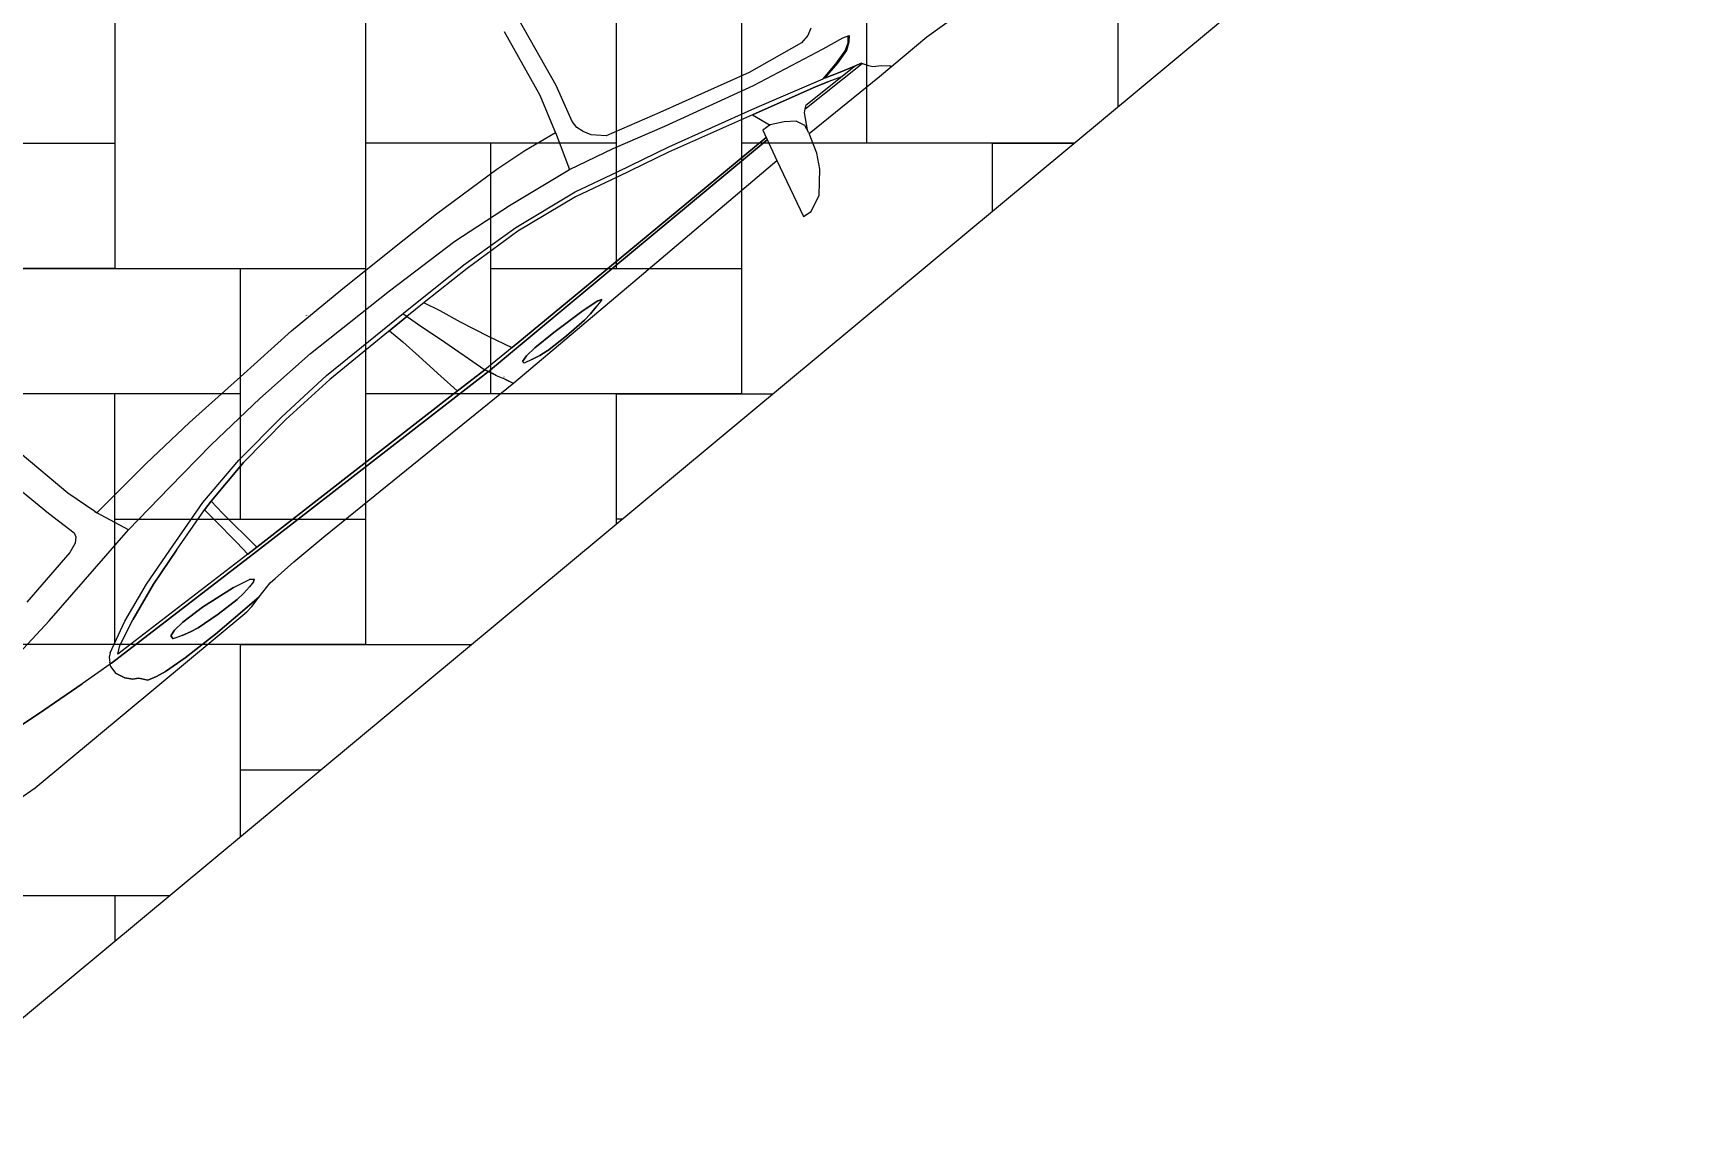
# Model space of a CAD drawing. Header units: millimetres. Extents: x 156050 to 369663, y -269476 to -128786.
# Drawn here: x 264310 to 268304, y -204221 to -201627 of the extents above; entities that cross this region are included whole.
import ezdxf

# ---------------------------------------------------------------- set-up
doc = ezdxf.new("R2010")
doc.units = ezdxf.units.MM
doc.header["$MEASUREMENT"] = 0
doc.linetypes.add('Wipeout_Contour', pattern=[1000, 0, -1000])
doc.layers.add('Situace - koordinační', color=7, linetype='Continuous')
doc.styles.add('GENEROVANÝ_STYL_1', font='Arial.ttf')
doc.dimstyles.new('GENEROVANÝ_STYL__1', dxfattribs={"dimtxt": 600, "dimasz": 456, "dimexe": 0.18, "dimexo": 0.0625, "dimgap": 0, "dimtad": 1, "dimdec": 0, "dimzin": 0, "dimdsep": 46, "dimtxsty": 'GENEROVANÝ_STYL_1', "dimblk": 'ARROWHEAD_2', "dimblk1": 'ARROWHEAD_2', "dimblk2": 'ARROWHEAD_2', "dimcen": 0.09, "dimse1": 1, "dimse2": 1, "dimclrd": 7, "dimclre": 7, "dimclrt": 7, "dimazin": 0, "dimtfac": 1, "dimtdec": 4, "dimtmove": 2, "dimatfit": 3, "dimfxl": 1, "dimtolj": 1, "dimtzin": 0, "dimarcsym": 0})
doc.dimstyles.new('GENEROVANÝ_STYL__2', dxfattribs={"dimtxt": 600, "dimasz": 456, "dimexe": 0.18, "dimexo": 0.0625, "dimgap": 0, "dimtad": 1, "dimdec": 0, "dimzin": 0, "dimdsep": 46, "dimtxsty": 'GENEROVANÝ_STYL_1', "dimblk": 'ARROWHEAD_2', "dimblk1": 'ARROWHEAD_2', "dimblk2": 'ARROWHEAD_2', "dimcen": 0.09, "dimse1": 1, "dimse2": 1, "dimclrd": 7, "dimclre": 7, "dimclrt": 7, "dimazin": 0, "dimtfac": 1, "dimtdec": 4, "dimtmove": 0, "dimatfit": 3, "dimfxl": 1, "dimtolj": 1, "dimtzin": 0, "dimarcsym": 0})

# ---------------------------------------------------------------- blocks, each defined once
blk = doc.blocks.new('*X11')
at = {"layer": 'Situace - koordinační', "color": 253, "linetype": 'Continuous', "lineweight": 13, "true_color": 0xa8a8a8}
for p, q in [((266004.5, -200989.2), (266004.5, -201889.2)), ((266904.5, -200989.2), (266904.5, -201802.7)), ((264504.5, -201289.2), (264504.5, -202189.2)), ((266304.5, -201889.2), (266304.5, -201289.2)), ((265104.5, -201589.2), (265104.5, -202489.2)), ((265704.5, -201589.2), (265704.5, -202189.2)), ((266004.5, -201589.2), (266004.5, -202489.2)), ((263904.5, -201889.2), (264504.5, -201889.2)), ((265704.5, -201889.2), (265104.5, -201889.2)), ((265404.5, -202489.2), (265404.5, -201889.2)), ((266800.5, -201889.2), (266004.5, -201889.2)), ((266604.5, -201889.2), (266800.5, -201889.2)), ((266604.5, -201889.2), (266604.5, -202052.2)), ((264504.5, -202189.2), (263604.5, -202189.2)), ((264204.5, -202189.2), (265104.5, -202189.2)), ((264804.5, -202189.2), (264804.5, -202789.2)), ((265104.5, -202189.2), (265104.5, -203089.2)), ((265404.5, -202189.2), (266004.5, -202189.2)), ((264804.5, -202489.2), (264204.5, -202489.2)), ((264504.5, -203089.2), (264504.5, -202489.2)), ((266004.5, -202489.2), (265104.5, -202489.2)), ((265704.5, -202489.2), (266078.9, -202489.2)), ((265704.5, -202489.2), (265704.5, -202800.6)), ((264504.5, -202789.2), (265104.5, -202789.2)), ((265718.1, -202789.2), (265704.5, -202789.2)), ((265104.5, -203089.2), (264204.5, -203089.2)), ((264804.5, -203089.2), (265357.3, -203089.2)), ((264804.5, -203089.2), (264804.5, -203548.9)), ((264996.6, -203389.2), (264804.5, -203389.2)), ((263904.5, -203689.2), (264635.8, -203689.2)), ((264504.5, -203689.2), (264504.5, -203798.4))]:
    blk.add_line(p, q, dxfattribs=at)
blk = doc.blocks.new('výplň_1')
at = {"color": 254, "linetype": 'Wipeout_Contour', "lineweight": 0, "ltscale": 14459165.28293714}
blk.add_wipeout([(257736.9, -202722.8), (257704.5, -202761.1), (257472.8, -203118.3), (257287.4, -203501.5), (257151.3, -203904.9), (257066.6, -204322.1), (257034.6, -204746.6), (257055.8, -205171.8), (257129.9, -205591), (257255.7, -205997.7), (257431.3, -206385.5), (257653.9, -206748.4), (293199.4, -249246.5), (293593.1, -249026.5), (259030.8, -207703.9), (259010.1, -207427.9), (259010.7, -207151.1), (259032.5, -206875.2), (259075.4, -206601.8), (259139.1, -206332.5), (259177.9, -206211.2), (260581.5, -208143.5), (260762.6, -208392.9), (294380.6, -248586.5), (294774.4, -248366.5), (262964.5, -210334.7), (261108.9, -208103.2), (260971.3, -207916.8), (260963.2, -207902.5), (260856.1, -207715.7), (260764.9, -207502.7), (260698.9, -207280.6), (260658.9, -207052.4), (260645.5, -206821.1), (260658.9, -206589.8), (260698.9, -206361.5), (260764.9, -206139.4), (260841.1, -205961.6), (261312, -206453), (268416.5, -200545.4), (264580.3, -195932), (259462.5, -200187.6), (257296.6, -202263.4)], dxfattribs=at).dxf.layer = 'Situace - koordinační'
at = {"layer": 'Situace - koordinační', "color": 7, "linetype": 'Continuous', "lineweight": 13, "flags": 128}
blk.add_lwpolyline([(261312, -206453), (268416.5, -200545.4), (264580.3, -195932), (259462.5, -200187.6), (257296.6, -202263.4), (257736.9, -202722.8), (257704.5, -202761.1), (257472.8, -203118.3), (257287.4, -203501.5), (257151.3, -203904.9), (257066.6, -204322.1)], dxfattribs=at)
at = {"layer": 'Situace - koordinační', "color": 253, "linetype": 'Continuous', "lineweight": 13, "true_color": 0xa8a8a8}
blk.add_blockref('*X11', (0, 0), dxfattribs=at)
blk = doc.blocks.new('Luxusní auto 2 27_2')
at = {"layer": 'Situace - koordinační', "color": 253, "linetype": 'Continuous', "lineweight": 13, "true_color": 0xa8a8a8}
for p, q in [((1027.8, 1053.1), (988.2, 1035.4)), ((1012.6, 907.1), (1049.5, 1050.8)), ((1049.5, 1050.8), (1027.8, 1053.1)), ((988.2, 1035.4), (947.4, 988.9)), ((947.4, 988.9), (928, 954.6)), ((928, 954.6), (912, 906.7)), ((2660.9, 923.9), (2632.8, 918)), ((2678.7, 926.3), (2660.9, 923.9)), ((3337.5, 926.3), (2678.7, 926.3)), ((2770.5, 919.6), (2685.7, 918.4)), ((2685.7, 918.4), (2770.5, 919.6)), ((2862.2, 917.1), (2770.5, 919.6)), ((2770.5, 919.6), (2862.2, 917.1)), ((3384.9, 922.1), (3337.5, 926.3)), ((547.8, 909.5), (457.5, 915.4)), ((695.5, 909.4), (547.8, 909.5)), ((658.9, 909.4), (660.2, 905.9)), ((675, 892.5), (660.2, 905.9)), ((692.1, 881.2), (675, 892.5)), ((698.8, 872.5), (692.1, 881.2)), ((912, 906.7), (695.5, 909.4)), ((889.1, 861.2), (910.4, 896.9)), ((908.2, 884.3), (911.6, 904.2)), ((916.4, 865.2), (908.2, 884.3)), ((992.2, 829.4), (1012.6, 907.1)), ((1464.3, 910.9), (1012.6, 907.1)), ((1836.8, 913.2), (1464.3, 910.9)), ((1547.6, 895), (1553, 897.1)), ((1553, 897.1), (1547.6, 895)), ((1556.7, 891.6), (1547.6, 895)), ((1547.6, 895), (1556.7, 891.6)), ((1553, 897.1), (1569.2, 899.4)), ((1598.6, 886.8), (1556.7, 891.6)), ((1556.7, 891.6), (1598.6, 886.8)), ((1567.6, 890.4), (1568, 890.5)), ((1590.1, 903.9), (1569.2, 899.4)), ((1569.2, 899.4), (1590.1, 903.9)), ((1610.8, 906.6), (1590.1, 903.9)), ((1590.1, 903.9), (1610.8, 906.6)), ((1686.3, 882), (1598.6, 886.8)), ((1598.6, 886.8), (1686.3, 882)), ((1668.4, 907.8), (1610.8, 906.6)), ((1610.8, 906.6), (1668.4, 907.8)), ((1725.9, 905.9), (1668.4, 907.8)), ((1668.4, 907.8), (1725.9, 905.9)), ((1744.9, 881.5), (1686.3, 882)), ((1686.3, 882), (1744.9, 881.5)), ((1725.9, 905.9), (1726.6, 905.9)), ((1746.9, 903), (1726.6, 905.9)), ((1726.6, 905.9), (1746.9, 903)), ((1772.4, 883.7), (1744.9, 881.5)), ((1744.9, 881.5), (1772.4, 883.7)), ((1768, 898.4), (1746.9, 903)), ((1746.9, 903), (1768, 898.4)), ((1768, 898.4), (1787.8, 893.2)), ((1788, 887.6), (1772.4, 883.7)), ((1772.4, 883.7), (1788, 887.6)), ((1787.8, 893.2), (1788, 887.6)), ((1788, 887.6), (1787.8, 893.2)), ((2422, 906.3), (1836.8, 913.2)), ((1839.2, 913.2), (1843.2, 902.8)), ((1843.2, 902.8), (1848.1, 893.1)), ((1848.1, 893.1), (1843.2, 902.8)), ((1845.9, 888), (1846.4, 888)), ((1848.1, 893.1), (1858.4, 874.4)), ((2515.9, 906.4), (2422, 906.3)), ((2575.4, 908.2), (2515.9, 906.4)), ((2591, 908.6), (2575.4, 908.2)), ((2632.8, 918), (2591, 908.6)), ((2615.4, 877.6), (2620.7, 881.4)), ((2620.7, 881.4), (2615.4, 877.6)), ((2620.7, 881.4), (2635.3, 884.2)), ((2685.7, 918.4), (2632.8, 918)), ((2632.8, 918), (2685.7, 918.4)), ((2635.3, 884.2), (2656.3, 887.4)), ((2656.3, 887.4), (2635.3, 884.2)), ((2656.3, 887.4), (2677.3, 888.9)), ((2677.3, 888.9), (2656.3, 887.4)), ((2677.3, 888.9), (2734.7, 886.7)), ((2734.7, 886.7), (2677.3, 888.9)), ((2734.7, 886.7), (2792.1, 881.3)), ((2792.1, 881.3), (2734.7, 886.7)), ((2792.1, 881.3), (2792.8, 881.2)), ((2792.8, 881.2), (2812.9, 877.1)), ((2812.9, 877.1), (2792.8, 881.2)), ((2919.3, 912.2), (2862.2, 917.1)), ((2862.2, 917.1), (2919.3, 912.2)), ((2943.5, 906.7), (2919.3, 912.2)), ((2919.3, 912.2), (2943.5, 906.7)), ((2965.2, 900.1), (2943.5, 906.7)), ((2943.5, 906.7), (2965.2, 900.1)), ((2979.1, 883.1), (2965.2, 900.1)), ((2965.2, 900.1), (2979.1, 883.1)), ((2983.5, 880.6), (2979.1, 883.1)), ((2979.1, 883.1), (2983.5, 880.6)), ((2990.7, 875.8), (2983.5, 880.6)), ((2983.5, 880.6), (2990.7, 875.8)), ((708.5, 857.6), (698.8, 872.5)), ((883.2, 855.6), (707.5, 859.2)), ((737.7, 848.9), (708.5, 857.6)), ((708.5, 857.6), (737.7, 848.9)), ((712.6, 856.6), (712.7, 856.6)), ((723.1, 853.3), (875.5, 850)), ((765.3, 840), (737.7, 848.9)), ((737.7, 848.9), (765.3, 840)), ((798.9, 828.6), (765.3, 840)), ((765.3, 840), (798.9, 828.6)), ((765.6, 852.4), (795.9, 841.2)), ((795.9, 841.2), (827.6, 831.3)), ((827.6, 831.3), (795.9, 841.2)), ((874.2, 849), (882.5, 855)), ((882.5, 855), (889.1, 861.2)), ((916.4, 865.2), (939.8, 847)), ((939.8, 847), (970.5, 831.6)), ((997.4, 848), (1484, 847.6)), ((1484, 847.6), (997.4, 848)), ((1482.2, 853.7), (999.3, 854.3)), ((999.3, 854.3), (1482.2, 853.7)), ((1866.3, 854.1), (1482.2, 853.7)), ((1482.2, 853.7), (1861.3, 854)), ((1484, 847.6), (1785.7, 846.3)), ((1785.7, 846.3), (1484, 847.6)), ((1785.7, 846.3), (1870.5, 845.3)), ((1786.3, 846.3), (1812.9, 789.4)), ((1858.4, 874.4), (1862.3, 863.9)), ((1862.3, 863.9), (1866.3, 854.1)), ((1866.3, 854.1), (1862.3, 863.9)), ((1866.3, 854.1), (2568, 830)), ((2568, 830), (1866.3, 854.1)), ((1866.3, 854.1), (1870.5, 845.3)), ((1870.5, 845.3), (1866.3, 854.1)), ((1886.6, 787.7), (1870.5, 845.3)), ((1957.9, 841.8), (1870.5, 845.3)), ((1870.5, 845.3), (1957.9, 841.8)), ((1961.2, 789.4), (1953.3, 842)), ((2561.4, 822.6), (1957.9, 841.8)), ((1957.9, 841.8), (2561.4, 822.6)), ((2624.3, 870.9), (2615.4, 877.6)), ((2615.4, 877.6), (2624.3, 870.9)), ((2665.8, 861.2), (2624.3, 870.9)), ((2753.3, 850.1), (2665.8, 861.2)), ((2665.8, 861.2), (2753.3, 850.1)), ((2684.7, 858.8), (2685.1, 860.1)), ((2811.9, 847.1), (2753.3, 850.1)), ((2753.3, 850.1), (2811.9, 847.1)), ((2839.5, 849.4), (2811.9, 847.1)), ((2811.9, 847.1), (2839.5, 849.4)), ((2812.9, 877.1), (2833.7, 871.2)), ((2833.7, 871.2), (2812.9, 877.1)), ((2833.7, 871.2), (2855.3, 863.1)), ((2855.2, 854.4), (2839.5, 849.4)), ((2839.5, 849.4), (2855.2, 854.4)), ((2855.3, 863.1), (2855.2, 854.4)), ((2855.2, 854.4), (2855.3, 863.1)), ((3003.7, 860.8), (2990.7, 875.8)), ((2990.7, 875.8), (3003.7, 860.8)), ((3013.4, 839.5), (3003.7, 860.8)), ((3003.7, 860.8), (3013.4, 839.5)), ((3013.4, 839.5), (3012.2, 818.8)), ((688.3, 787.6), (699.1, 799.7)), ((699.1, 799.7), (688.3, 787.6)), ((701.4, 799.7), (691.2, 787.4)), ((699.1, 799.7), (716.6, 811.5)), ((716.6, 811.5), (699.1, 799.7)), ((719.2, 810.1), (701.4, 799.7)), ((716.6, 811.5), (752.7, 821)), ((752.7, 821), (716.6, 811.5)), ((756.2, 819.9), (719.2, 810.1)), ((752.7, 821), (798.9, 828.6)), ((798.9, 828.6), (752.7, 821)), ((802.2, 827.7), (756.2, 819.9)), ((798.9, 827.2), (798.9, 828.6)), ((798.9, 828.6), (798.9, 827.2)), ((902, 798.4), (802.2, 827.7)), ((827.6, 831.3), (987.5, 785.6)), ((987.5, 785.6), (827.6, 831.3)), ((970.5, 831.6), (992.2, 829.4)), ((987.8, 785.6), (970.9, 831.6)), ((2572, 707.5), (2561.4, 822.6)), ((2588.1, 821.7), (2561.4, 822.6)), ((2561.4, 822.6), (2588.1, 821.7)), ((2568, 830), (3006.2, 813.8)), ((3006.2, 813.8), (2568, 830)), ((2588.1, 821.7), (2980.5, 806.5)), ((2588.1, 821.7), (2590.7, 783.4)), ((2590.7, 783.4), (2588.1, 821.7)), ((2980.5, 806.5), (2963.8, 793.9)), ((2993, 792.7), (3001.1, 799.3)), ((2993, 792.7), (3001.1, 799.3)), ((3001.1, 799.3), (3008.5, 810)), ((3006.2, 813.8), (3009.9, 813.3)), ((3012.2, 818.8), (3008.5, 810)), ((3009.9, 813.3), (3091.4, 806.5)), ((3202.2, 796.8), (3091.4, 806.5)), ((3091.4, 806.5), (3202.2, 796.8)), ((703.8, 782.7), (688.3, 787.6)), ((756.7, 772.5), (703.8, 782.7)), ((941.1, 733.4), (756.7, 772.5)), ((973.7, 777.3), (902, 798.4)), ((1190.7, 716.4), (973.7, 777.3)), ((987.5, 785.6), (1199.7, 726.2)), ((1812.9, 789.4), (1842.4, 720.1)), ((1905.8, 718.3), (1886.6, 787.7)), ((1970.8, 720.1), (1961.2, 789.4)), ((2590.7, 783.4), (2597.2, 707.5)), ((2597.2, 707.5), (2590.7, 783.4)), ((2808, 732.8), (2900.3, 766.6)), ((2900.3, 766.6), (2808, 732.8)), ((2897.8, 766.8), (2897.7, 766.8)), ((2963.8, 793.9), (2900.3, 766.6)), ((2993, 792.7), (2917.1, 756.7)), ((3418.5, 773.7), (3202.2, 796.8)), ((3202.2, 796.8), (3418.5, 773.7)), ((748, 715.7), (764.4, 724.7)), ((764.4, 724.7), (787.6, 728.3)), ((787.6, 728.3), (929, 702.8)), ((1166.6, 672.3), (941.1, 733.4)), ((1199.7, 726.2), (1330.3, 693.4)), ((1842.4, 720.1), (1862.3, 668.4)), ((1978.7, 668.2), (1970.8, 720.1)), ((2713.8, 705.5), (2808, 732.8)), ((2808, 732.8), (2713.8, 705.5)), ((2820.9, 722), (2725.8, 694.9)), ((2917.1, 756.7), (2820.9, 722)), ((929, 702.8), (1154.7, 639.4)), ((1323.5, 684.5), (1190.7, 716.4)), ((1432, 656.5), (1323.5, 684.5)), ((1330.3, 693.4), (1439, 666.1)), ((1921.3, 667.6), (1905.8, 718.3)), ((2575, 668.2), (2572, 707.5)), ((2572, 707.5), (2575, 668.2)), ((2725.8, 694.9), (2592.2, 657.7)), ((2597.2, 707.5), (2600.5, 674.3)), ((2600.5, 674.3), (2597.2, 707.5)), ((2713.8, 705.5), (2600.5, 674.3)), ((1154.7, 639.4), (1289, 600.8)), ((1295.7, 634.1), (1166.6, 672.3)), ((1595.6, 631.1), (1432, 656.5)), ((1439, 666.1), (1597.5, 641)), ((1597.5, 641), (1747.6, 631.7)), ((1862.3, 668.4), (1880.4, 628.6)), ((1935, 616.3), (1921.3, 667.6)), ((1986.1, 627.6), (1978.7, 668.2)), ((2312.6, 632.3), (2456.2, 646.6)), ((2456.2, 646.6), (2575, 668.2)), ((2575, 668.2), (2456.2, 646.6)), ((2592.2, 657.7), (2461.4, 635.4)), ((2575, 668.2), (2600.5, 674.3)), ((2600.5, 674.3), (2575, 668.2)), ((3056, 640.4), (2771.1, 594.4)), ((3261.3, 666.9), (3056, 640.4)), ((1289, 600.8), (1315.1, 575.6)), ((1408, 606.8), (1295.8, 634.3)), ((1377.5, 517), (1408, 606.8)), ((1573.4, 580.5), (1408, 606.8)), ((1747.9, 620), (1595.6, 631.1)), ((1747.6, 631.7), (1879.4, 628.7)), ((1933.2, 616.3), (1747.9, 620)), ((1879.4, 628.7), (1932.2, 627.6)), ((1932.2, 627.6), (1988.9, 627.6)), ((1988.9, 627.6), (1932.2, 627.6)), ((2170.5, 613.4), (1933.2, 616.3)), ((1988.9, 627.6), (2170.1, 625.8)), ((2170.1, 625.8), (2312.6, 632.3)), ((2316.7, 621.6), (2170.5, 613.4)), ((2461.4, 635.4), (2316.7, 621.6)), ((1315.1, 575.6), (1324.8, 557.8)), ((1728.6, 563.1), (1573.4, 580.5)), ((1924.6, 554), (1728.6, 563.1)), ((2488.8, 564.2), (2328.3, 554)), ((2630.6, 579.7), (2488.8, 564.2)), ((2771.1, 594.4), (2630.6, 579.7)), ((2771.1, 594.4), (2803.2, 515)), ((2913.4, 546.2), (3068.5, 572.4)), ((1329.9, 522), (1304.3, 431.1)), ((1324.8, 557.8), (1330.4, 539.9)), ((1330.4, 539.9), (1329.9, 522)), ((2165.9, 548.9), (1924.6, 554)), ((2328.3, 554), (2165.9, 548.9)), ((2875.5, 516.8), (2878.6, 526.6)), ((2878.6, 526.6), (2889.5, 537.6)), ((2889.5, 537.6), (2913.4, 546.2)), ((1349, 424.2), (1376.1, 511.5)), ((1376.1, 511.5), (1377.5, 517)), ((1377.5, 517), (1376.1, 511.5)), ((1377.3, 516.7), (1377.3, 516.7)), ((1461.5, 502.9), (1377.5, 517)), ((1541.1, 494.9), (1461.5, 502.9)), ((1720.7, 484.5), (1541.1, 494.9)), ((1854.3, 481.6), (1720.7, 484.5)), ((2013.5, 478.2), (1854.3, 481.6)), ((2330.6, 484.2), (2166.3, 478)), ((2494.2, 490.3), (2330.6, 484.2)), ((2636.4, 499.6), (2494.2, 490.3)), ((2803.2, 515), (2636.4, 499.6)), ((2804.5, 509.6), (2803.2, 515)), ((2803.2, 515), (2804.5, 509.6)), ((2804.5, 509.6), (2826.1, 434.5)), ((2892.4, 441.7), (2875.5, 516.8)), ((2166.3, 478), (2013.5, 478.2)), ((2115.2, 472.4), (2115.2, 472.1)), ((2115.2, 472.1), (2115.2, 472.4)), ((2921, 294.7), (2892.4, 441.7)), ((1304.3, 431.1), (1272.6, 254.6)), ((1317.3, 252.4), (1349, 424.2)), ((2826.1, 434.5), (2853.2, 287.7))]:
    blk.add_line(p, q, dxfattribs=at)
blk = doc.blocks.new('*D79')
at = {"layer": 'Situace - koordinační', "color": 7, "linetype": 'Continuous', "lineweight": 13}
for p, q in [((254939.8, -186266.5), (255576.2, -185630.1)), ((255050.6, -185740.9), (255258, -185948.3)), ((255592.7, -185858.7), (254923.4, -186038)), ((255258, -185948.3), (272009.4, -202699.7)), ((271691.2, -203017.9), (272327.6, -202381.5)), ((271674.8, -202789.4), (272344, -202610.1)), ((272009.4, -202699.7), (272216.9, -202907.2))]:
    blk.add_line(p, q, dxfattribs=at)
at = {"layer": 'Situace - koordinační', "color": 7, "lineweight": 13, "insert": (262965.9, -193486.5), "char_height": 600, "attachment_point": 7, "rotation": 315, "style": 'GENEROVANÝ_STYL_1'}
blk.add_mtext('\\A1;{\\pql;\\fArial|b0|i0|c0|p0;\\W1.000000;23\xa0690}', dxfattribs=at)
blk = doc.blocks.new('ARROWHEAD_2')
at = {"color": 0, "linetype": 'Continuous', "lineweight": 0}
for p, q in [((-0.3781, -0.655), (0.3781, 0.655)), ((0, 0), (-1, 0))]:
    blk.add_line(p, q, dxfattribs=at)
blk = doc.blocks.new('*D88')
at = {"layer": 'Situace - koordinační', "color": 7, "linetype": 'Continuous', "lineweight": 13}
for p, q in [((259118.7, -200478), (259806.3, -199897.3)), ((259273.2, -199963.5), (259462.5, -200187.6)), ((259803.5, -200126.4), (259121.6, -200248.8)), ((259462.5, -200187.6), (265920.8, -207835.5)), ((265577, -208125.8), (266264.6, -207545.1)), ((265579.9, -207896.7), (266261.8, -207774.2)), ((265920.8, -207835.5), (266110.1, -208059.6))]:
    blk.add_line(p, q, dxfattribs=at)
at = {"layer": 'Situace - koordinační', "color": 7, "lineweight": 13, "insert": (262118.2, -203146.4), "char_height": 600, "attachment_point": 7, "rotation": 310.1798, "style": 'GENEROVANÝ_STYL_1'}
blk.add_mtext('\\A1;{\\pql;\\fArial|b0|i0|c0|p0;\\W1.000000;10\xa0010}', dxfattribs=at)
blk = doc.blocks.new('*D90')
at = {"layer": 'Situace - koordinační', "color": 7, "linetype": 'Continuous', "lineweight": 13}
for p, q in [((277279, -199261.3), (277859.7, -199949)), ((277630.6, -199946.1), (277508.1, -199264.2)), ((277793.5, -199415.8), (277569.3, -199605.1)), ((277569.3, -199605.1), (266712.7, -208773.2)), ((266422.4, -208429.4), (267003, -209117)), ((266651.5, -208432.2), (266773.9, -209114.1)), ((266712.7, -208773.2), (266488.5, -208962.5))]:
    blk.add_line(p, q, dxfattribs=at)
at = {"layer": 'Situace - koordinační', "color": 7, "lineweight": 13, "insert": (271102.1, -204909.4), "char_height": 600, "attachment_point": 7, "rotation": 40.1798, "style": 'GENEROVANÝ_STYL_1'}
blk.add_mtext('\\A1;{\\pql;\\fArial|b0|i0|c0|p0;\\W1.000000;14\xa0210}', dxfattribs=at)
blk = doc.blocks.new('*D91')
at = {"layer": 'Situace - koordinační', "color": 7, "linetype": 'Continuous', "lineweight": 13}
for p, q in [((278246.8, -200407.4), (278827.5, -201095)), ((278598.3, -201092.1), (278475.9, -200410.2)), ((278761.3, -200561.9), (278537.1, -200751.2)), ((278537.1, -200751.2), (265396, -211848.4)), ((265105.7, -211504.5), (265686.3, -212192.2)), ((265334.8, -211507.4), (265457.2, -212189.3)), ((265396, -211848.4), (265171.8, -212037.7))]:
    blk.add_line(p, q, dxfattribs=at)
at = {"layer": 'Situace - koordinační', "color": 7, "lineweight": 13, "insert": (270927.7, -207020), "char_height": 600, "attachment_point": 7, "rotation": 40.1798, "style": 'GENEROVANÝ_STYL_1'}
blk.add_mtext('\\A1;{\\pql;\\fArial|b0|i0|c0|p0;\\W1.000000;17\xa0200}', dxfattribs=at)

msp = doc.modelspace()

# ---------------------------------------------------------------- block references
at = {"layer": 'Situace - koordinační', "color": 253, "linetype": 'Continuous', "lineweight": 13, "true_color": 0xa8a8a8}
msp.add_blockref('výplň_1', (0, 0), dxfattribs=at)

# ---------------------------------------------------------------- next in the draw order: block references
at = {"layer": 'Situace - koordinační', "color": 146, "linetype": 'Continuous', "lineweight": 13, "true_color": 0x1a4f6e, "zscale": 1000, "rotation": 219.7448395546311}
msp.add_blockref('Luxusní auto 2 27_2', (266287.6, -200586), dxfattribs=at)

# ---------------------------------------------------------------- next in the draw order: dimensions: what is measured, and where the dimension line sits
at = {"layer": 'Situace - koordinační', "color": 7, "linetype": 'Continuous', "lineweight": 13}
for base, p1, p2, angle, dimstyle, picture, middle, turn in [((272009.4, -202699.7), (254924.6, -186281.8), (272009.4, -202699.7), 315, 'GENEROVANÝ_STYL__1', '*D79', (264093.8, -194190.1), 315), ((266712.7, -208773.2), (277569.3, -199605.1), (266712.7, -208773.2), 220.1798, 'GENEROVANÝ_STYL__2', '*D90', (271898.1, -203844.5), 40.1798), ((265920.8, -207835.5), (259462.5, -200187.6), (265920.8, -207835.5), 310.1798, 'GENEROVANÝ_STYL__1', '*D88', (263183, -203942.4), 310.1798), ((265396, -211848.4), (278537.1, -200751.2), (265396, -211848.4), 220.1798, 'GENEROVANÝ_STYL__2', '*D91', (271723.7, -205955.2), 40.1798)]:
    dim = msp.add_linear_dim(base=base, p1=p1, p2=p2, angle=angle, dimstyle=dimstyle, dxfattribs=at)
    dim.commit()
    dim.dimension.update_dxf_attribs({"geometry": picture, "text_midpoint": middle, "dimtype": 160, "text_rotation": turn})

doc.saveas('drawing.dxf')
